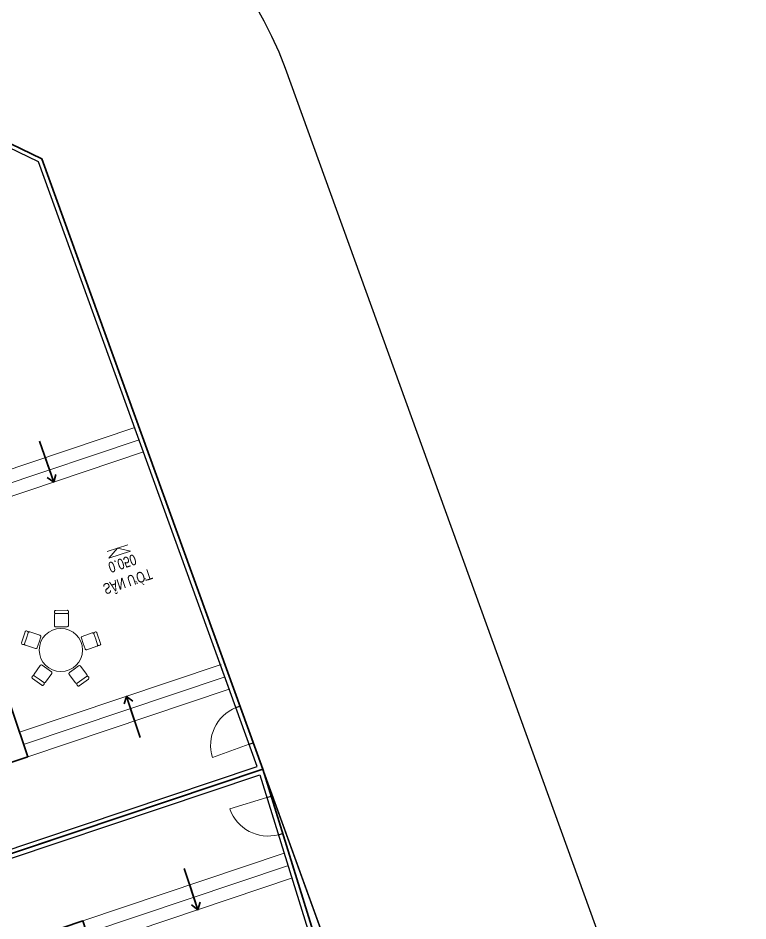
# Model space of a CAD drawing. Header units: metres. Extents: x 551291 to 569219, y 2064429 to 2066248.
# Drawn here: x 552885.7 to 552902.56, y 2065642.23 to 2065663.1 of the extents above; entities that cross this region are included whole.
import ezdxf

# ---------------------------------------------------------------- set-up
doc = ezdxf.new("R2010")
doc.units = ezdxf.units.M
doc.linetypes.add('CENTER', pattern=[2, 1.25, -0.25, 0.25, -0.25])
doc.layers.get('0').update_dxf_attribs({"linetype": 'CONTINUOUS'})
for name, color, linetype, lineweight in [('-FURNITURE', 46, 'CONTINUOUS', 9), ('-KH', 143, 'CONTINUOUS', 13), ('-LINE1', 7, 'CONTINUOUS', 18), ('-TEXT', 7, 'CONTINUOUS', 15), ('-WALL', 4, 'CONTINUOUS', 35), ('0_IW9_HATCH', 8, 'CONTINUOUS', 18)]:
    doc.layers.add(name, color=color, linetype=linetype, lineweight=lineweight)
for name, color, linetype in [('ChiaLo', 128, 'CENTER'), ('datOBt', 42, 'CONTINUOUS'), ('LogDg', 7, 'CONTINUOUS'), ('loKBT', 42, 'CONTINUOUS'), ('SOLO', 7, 'CONTINUOUS'), ('ViaHeS', 32, 'CONTINUOUS')]:
    doc.layers.add(name, color=color, linetype=linetype)
doc.styles.add('1', font='arial.ttf')
doc.styles.add('kieuchuDim', font='arial.ttf', dxfattribs={"width": 0.75})
doc.dimstyles.new('1-100A3', dxfattribs={"dimscale": 100, "dimtxt": 2, "dimasz": 1.2, "dimexe": 1.8, "dimexo": 0, "dimgap": 0.75, "dimtad": 1, "dimdec": 0, "dimzin": 0, "dimdsep": 46, "dimtxsty": 'kieuchuDim', "dimblk": 'ARCHTICK', "dimcen": 0, "dimdle": 1.8, "dimclrd": 256, "dimclre": 256, "dimclrt": 7, "dimadec": 0, "dimazin": 0, "dimtfac": 0.0001, "dimtdec": 0, "dimtix": 1, "dimtmove": 2, "dimatfit": 3, "dimldrblk": 'ARCHTICK', "dimfxl": 0, "dimtolj": 1, "dimtzin": 0, "dimarcsym": 0})

# ---------------------------------------------------------------- blocks, each defined once
blk = doc.blocks.new('_ArchTick')
at = {"color": 0, "linetype": 'ByBlock', "const_width": 0.15}
blk.add_lwpolyline([(-0.5, -0.5), (0.5, 0.5)], dxfattribs=at)
blk = doc.blocks.new('TABLE-02')
for p, q in [((86, 858), (86, 858)), ((115, 849), (241, 808)), ((367, 767), (241, 808)), ((362, 775), (362, 775)), ((396, 757), (396, 757)), ((-772, 371), (-694, 479)), ((-616, 586), (-694, 479)), ((-625, 583), (-625, 583)), ((-598, 610), (-598, 610)), ((-789, 347), (-789, 347)), ((843, 183), (843, 183)), ((843, 153), (843, 20)), ((843, -112), (843, 20)), ((843, -142), (843, -142)), ((848, -105), (848, -105)), ((-765, -380), (-765, -380)), ((-748, -405), (-670, -512)), ((-748, -414), (-748, -414)), ((-592, -619), (-670, -512)), ((-574, -643), (-574, -643)), ((154, -836), (280, -795)), ((406, -754), (280, -795)), ((434, -745), (434, -745)), ((125, -845), (125, -845)), ((163, -839), (163, -839))]:
    blk.add_line(p, q)
for points in [[(273, 476, 0.414214), (310, 495), (386, 729, 0.414214), (367, 767, 0.414214), (405, 786), (409, 800, 0.414214), (390, 838), (138, 920, 0.414214), (100, 900), (96, 886, 0.414214), (115, 849, 0.414214), (77, 829), (1, 596, 0.414214), (20, 558), (146, 517)], [(-369, 406, 0.414214), (-375, 448), (-574, 593, 0.414214), (-616, 586, 0.414214), (-622, 628), (-634, 637, 0.414214), (-676, 630), (-832, 415, 0.414214), (-825, 373), (-813, 365, 0.414214), (-772, 371, 0.414214), (-765, 329), (-566, 185, 0.414214), (-524, 192), (-446, 299)], [(537, -112, 0.414214), (567, -142), (813, -142, 0.414214), (843, -112, 0.414214), (873, -142), (887, -142, 0.414214), (917, -112), (917, 153, 0.414214), (887, 183), (873, 183, 0.414214), (843, 153, 0.414214), (813, 183), (567, 183, 0.414214), (537, 153), (537, 20)], [(-500, -225, 0.414214), (-542, -218), (-741, -363, 0.414214), (-748, -405, 0.414214), (-789, -398), (-801, -407, 0.414214), (-808, -448), (-652, -663, 0.414214), (-610, -670), (-598, -661, 0.414214), (-592, -619, 0.414214), (-550, -626), (-351, -481, 0.414214), (-344, -439), (-422, -332)], [(59, -545, 0.414214), (40, -583), (116, -817, 0.414214), (154, -836, 0.414214), (134, -874), (139, -888, 0.414214), (177, -907), (429, -825, 0.414214), (448, -787), (444, -773, 0.414214), (406, -754, 0.414214), (425, -716), (349, -483, 0.414214), (312, -463), (185, -504)]]:
    blk.add_lwpolyline(points, format="xyb", close=True)
blk.add_circle((0, 0), 500)
blk = doc.blocks.new('MAU M2BT')
at = {"layer": '-KH'}
blk.add_line((13750, 5836), (13253, 5836), dxfattribs=at)
blk.add_line((13750, 5836), (13253, 5836), dxfattribs=at)
blk.add_lwpolyline([(13238, 5995), (13765, 5995), (13502, 5836)], close=True, dxfattribs=at)
blk.add_lwpolyline([(13238, 5995), (13765, 5995), (13502, 5836)], close=True, dxfattribs=at)
blk.add_solid([(13502, 5836), (13502, 5995), (13238, 5995), (13502, 5836)], dxfattribs=at)
blk.add_solid([(13502, 5836), (13502, 5995), (13238, 5995), (13502, 5836)], dxfattribs=at)
at = {"layer": '-LINE1'}
blk.add_lwpolyline([(14943, 11101), (14044, 11122, 0.390021), (14923, 10201)], format="xyb", dxfattribs=at)
at = {"layer": '-WALL'}
for p, q in [((7659, 9750), (10000, 9750)), ((10000, 9750), (10000, 7050))]:
    blk.add_line(p, q, dxfattribs=at)
blk.add_lwpolyline([(-2200, 11750), (15059, 11750), (14710, -3251), (9593, -8250), (-2200, -8250)], close=True, dxfattribs=at)
at = {"layer": '0_IW9_HATCH'}
for p, q in [((10000, 9750), (14912, 9750)), ((14768, 3550), (14912, 9760)), ((10000, 9450), (14912, 9450)), ((10000, 9150), (14912, 9150)), ((10000, 3920), (14782, 3920)), ((10000, 3620), (14775, 3620)), ((10000, 3320), (14768, 3320))]:
    blk.add_line(p, q, dxfattribs=at)
at = {"layer": 'SOLO'}
for p, q in [((14943, 11101), (15043, 11098)), ((14923, 10201), (15022, 10199))]:
    blk.add_line(p, q, dxfattribs=at)
blk.add_lwpolyline([(200, -8150), (-2100, -8150), (-2100, 11650), (14956, 11650), (14611, -3208), (9655, -8050), (8400, -8050), (8400, -8250)], dxfattribs=at)
at = {"layer": '-FURNITURE'}
blk.add_blockref('TABLE-02', (11513, 7653), dxfattribs=at)
at = {"layer": '-TEXT', "color": 2, "width": 0.75}
blk.add_text('SÂN ƯỚT', height=250, dxfattribs=at).set_placement((12896, 6518))
at = {"layer": '-TEXT', "style": '1', "width": 0.75}
blk.add_text('0.050', height=250, dxfattribs=at).set_placement((13168, 6084))
at = {"layer": '-KH', "ltscale": 15}
for points in [[(12606, 9150), (12606, 9750)], [(12591, 3920), (12584, 3320)]]:
    blk.add_leader(points, dimstyle='1-100A3', override={"dimasz": 1.5, "dimtad": 0, "dimldrblk": 'Open90'}, dxfattribs=at)

msp = doc.modelspace()

# ---------------------------------------------------------------- linework, layer by layer
at = {"layer": 'ChiaLo', "ltscale": 5}
msp.add_lwpolyline([(552891.357, 2065645.741), (552715.974, 2065586.883)], dxfattribs=at)
at = {"layer": 'datOBt'}
msp.add_lwpolyline([(552726.182, 2065569.212), (552720.076, 2065572.431), (552711.871, 2065601.334), (552715.246, 2065607.735), (552879.813, 2065662.962), (552886.254, 2065659.851), (552896.461, 2065631.63), (552893.421, 2065625.337)], close=True, dxfattribs=at)
at = {"layer": 'LogDg'}
msp.add_lwpolyline([(552711.226, 2065609.55, 0.400458), (552706.075, 2065599.781), (552714.277, 2065570.889, 0.428104), (552724.518, 2065565.489), (552897.109, 2065623.41, 0.421043), (552902.087, 2065633.715), (552891.88, 2065661.935, 0.407417), (552881.812, 2065666.798)], format="xyb", close=True, dxfattribs=at)
at = {"layer": 'loKBT'}
for points in [[(552886.254, 2065659.851), (552879.813, 2065662.962), (552868.632, 2065659.21), (552874.995, 2065640.25), (552891.357, 2065645.741)], [(552891.357, 2065645.741), (552874.995, 2065640.25), (552881.359, 2065621.289), (552893.421, 2065625.337), (552896.461, 2065631.63)]]:
    msp.add_lwpolyline(points, close=True, dxfattribs=at)
at = {"layer": 'ViaHeS'}
msp.add_lwpolyline([(552726.182, 2065569.212), (552720.076, 2065572.431), (552711.871, 2065601.334), (552715.246, 2065607.735), (552879.813, 2065662.962), (552886.254, 2065659.851), (552896.461, 2065631.63), (552893.421, 2065625.337)], close=True, dxfattribs=at)

# ---------------------------------------------------------------- next in the draw order: block references
at = {"layer": '-WALL', "xscale": 0.001, "yscale": 0.001, "zscale": 0.001, "rotation": 18.55149972030994}
msp.add_blockref('MAU M2BT', (552880.819, 2065629.81), dxfattribs=at)

# ---------------------------------------------------------------- next in the draw order: block references
at = {"layer": '-WALL', "xscale": -0.001, "yscale": 0.001, "zscale": 0.001, "rotation": 198.5514996335756}
msp.add_blockref('MAU M2BT', (552873.343, 2065652.089), dxfattribs=at)

doc.saveas('drawing.dxf')
